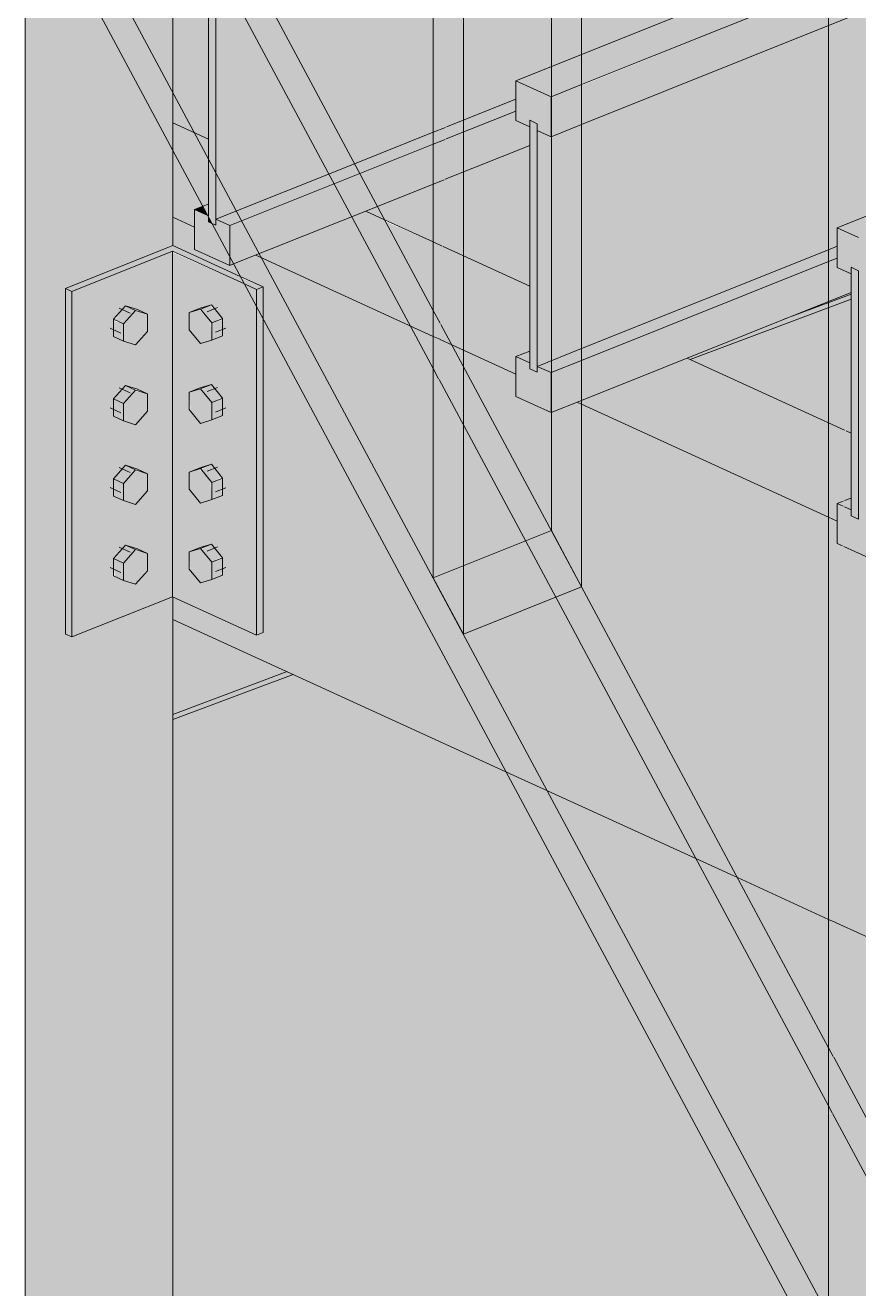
# Model space of a CAD drawing. Header units: inches. Extents: x -8719 to -3484, y -2874 to 4085.
# Drawn here: x -4198.71 to -4170.36, y 3424.03 to 3466.98 of the extents above; entities that cross this region are included whole.
import ezdxf

# ---------------------------------------------------------------- set-up
doc = ezdxf.new("R2010")
doc.units = ezdxf.units.IN
doc.header["$MEASUREMENT"] = 0
for name, color, linetype, lineweight in [('A-FLOR', 192, 'Continuous', 13), ('A-GLAZ-CWMG', 51, 'Continuous', 9), ('S-BEAM', 12, 'Continuous', 9), ('S-BEAM-1', 63, 'Continuous', 9), ('S-BEAM-2', 143, 'Continuous', 9), ('S-COLS', 52, 'Continuous', 9), ('S-COLS-1', 22, 'Continuous', 9), ('S-FSTN', 2, 'Continuous', 9)]:
    doc.layers.add(name, color=color, linetype=linetype, lineweight=lineweight)
doc.layers.add('A-GLAZ-CWMG-1', color=13, linetype='Continuous', lineweight=9, transparency=0.4)
doc.layers.add('A-WALL-PATT-1', color=235, linetype='Continuous', lineweight=13, transparency=0.4)

# ---------------------------------------------------------------- blocks, each defined once
blk = doc.blocks.new('Rectangular Mullion - Stud - Vertical-1967715-STRUCTURAL - 3D - SOUTHWEST')
at = {"layer": 'A-GLAZ-CWMG-1'}
for points in [[(4522.616, 3482.828), (4526.632, 3484.435), (4525.693, 3484.968), (4522.676, 3483.761), (4522.633, 3483.098)], [(4522.701, 3482.779), (4526.717, 3484.386), (4526.632, 3484.435), (4522.616, 3482.828)], [(4526.717, 3480.5), (4526.717, 3484.386), (4522.701, 3482.779), (4524.804, 3481.586)], [(4522.616, 3482.828), (4522.676, 3483.761), (4521.676, 3483.361), (4522.343, 3482.982)], [(4521.676, 3461.585), (4522.701, 3461.995), (4522.701, 3482.779), (4521.676, 3483.361), (4521.676, 3462.94)], [(4525.684, 3453.816), (4526.717, 3454.23), (4526.717, 3480.5), (4522.701, 3482.779), (4522.701, 3461.995), (4524.958, 3462.898), (4524.958, 3455.907), (4524.489, 3455.719), (4524.489, 3454.363), (4525.214, 3454.031)], [(4522.701, 3455.378), (4522.701, 3459.147), (4521.676, 3459.615), (4521.676, 3457.289), (4522.616, 3455.537)], [(4526.717, 3447.89), (4526.717, 3454.23), (4525.684, 3453.816), (4524.489, 3454.363), (4524.489, 3455.719), (4524.958, 3455.907), (4524.958, 3458.115), (4522.701, 3459.147), (4522.701, 3455.378), (4523.66, 3453.59)]]:
    blk.add_hatch(color=256, dxfattribs=at).paths.add_polyline_path(points, flags=0)
at = {"layer": 'A-GLAZ-CWMG'}
for p, q in [((4522.676, 3483.761), (4525.693, 3484.968)), ((4525.693, 3484.968), (4525.693, 3484.059)), ((4525.693, 3484.968), (4526.632, 3484.435)), ((4522.616, 3482.828), (4526.632, 3484.435)), ((4526.717, 3484.386), (4522.701, 3482.779)), ((4526.632, 3484.435), (4526.717, 3484.386)), ((4526.717, 3484.386), (4526.717, 3480.5)), ((4521.676, 3483.361), (4522.676, 3483.761)), ((4525.693, 3484.059), (4525.693, 3481.081)), ((4521.676, 3448.194), (4521.676, 3483.361)), ((4522.616, 3482.828), (4521.676, 3483.361)), ((4522.701, 3482.779), (4522.616, 3482.828)), ((4522.701, 3482.779), (4522.701, 3446.283)), ((4525.693, 3481.081), (4525.693, 3449.801)), ((4526.717, 3480.5), (4526.717, 3447.89)), ((4525.693, 3449.801), (4521.676, 3448.194)), ((4526.717, 3447.89), (4525.693, 3449.801)), ((4521.676, 3448.194), (4522.701, 3446.283)), ((4522.701, 3446.283), (4526.717, 3447.89))]:
    blk.add_line(p, q, dxfattribs=at)
blk = doc.blocks.new('Rectangular Mullion - Stud - Vertical-1967719-STRUCTURAL - 3D - SOUTHWEST')
at = {"layer": 'A-GLAZ-CWMG-1'}
for points in [[(4515.762, 3459.218), (4519.779, 3460.825), (4514.017, 3471.567), (4513.27, 3470.98), (4512.82, 3470.8), (4512.82, 3467.413), (4514.028, 3467.896), (4514.028, 3462.452), (4515.244, 3460.185)], [(4512.82, 3464.703), (4512.82, 3470.8), (4510.128, 3469.722), (4512.696, 3464.935)], [(4512.82, 3462.724), (4512.82, 3464.703), (4510.128, 3469.722), (4509.254, 3469.372), (4512.236, 3463.812)], [(4514.888, 3458.868), (4515.762, 3459.218), (4514.028, 3462.452), (4514.028, 3460.905), (4513.837, 3460.829), (4514.754, 3459.12)], [(4515.895, 3456.993), (4515.895, 3458.09), (4515.148, 3458.384), (4515.683, 3457.388)], [(4522.701, 3446.283), (4526.717, 3447.89), (4521.676, 3457.289), (4521.676, 3448.194), (4522.616, 3446.442)], [(4522.701, 3444.304), (4526.717, 3445.911), (4527.464, 3446.499), (4523.447, 3444.892)]]:
    blk.add_hatch(color=256, dxfattribs=at).paths.add_polyline_path(points, flags=0)
h = blk.add_hatch(color=256, dxfattribs=at)
h.paths.add_polyline_path([(4522.701, 3444.304), (4523.447, 3444.892), (4515.762, 3459.218), (4514.888, 3458.868), (4515.115, 3458.446), (4515.895, 3458.089), (4515.895, 3456.993), (4522.386, 3444.892)], flags=0)
h.paths.add_polyline_path([(4513.837, 3460.829), (4514.028, 3460.905), (4514.028, 3462.452), (4513.558, 3463.328), (4512.82, 3463.665), (4512.82, 3462.724), (4513.558, 3461.349)], flags=0)
h = blk.add_hatch(color=256, dxfattribs=at)
h.paths.add_polyline_path([(4523.447, 3444.892), (4527.464, 3446.499), (4526.717, 3447.89), (4522.701, 3446.283)], flags=0)
h.paths.add_polyline_path([(4521.676, 3448.194), (4521.676, 3457.289), (4520.022, 3460.372), (4519.38, 3460.666), (4515.762, 3459.218), (4518.782, 3453.59)], flags=0)
h.paths.add_polyline_path([(4514.028, 3462.452), (4514.028, 3463.113), (4513.558, 3463.327)], flags=0)
at = {"layer": 'A-GLAZ-CWMG'}
for p, q in [((4514.017, 3471.567), (4521.676, 3457.289)), ((4513.27, 3470.98), (4521.676, 3455.309)), ((4523.447, 3444.892), (4510, 3469.96)), ((4509.254, 3469.372), (4522.701, 3444.304)), ((4521.676, 3457.289), (4521.911, 3456.851)), ((4521.932, 3456.812), (4526.717, 3447.89)), ((4521.676, 3455.309), (4521.86, 3454.967)), ((4521.876, 3454.937), (4525.843, 3447.541)), ((4526.717, 3447.89), (4527.464, 3446.499)), ((4525.843, 3447.541), (4526.59, 3446.149)), ((4526.59, 3446.149), (4526.717, 3445.911))]:
    blk.add_line(p, q, dxfattribs=at)
blk = doc.blocks.new('Dimension Lumber - GLULAM - 5_125 in_ x 15 in_-2273012-STRUCTURAL - 3D - SOUTHWEST')
at = {"layer": 'S-BEAM-1'}
h = blk.add_hatch(color=256, dxfattribs=at)
h.paths.add_polyline_path([(4643.389, 3387.081), (4643.389, 3399.252), (4641.638, 3398.551), (4641.638, 3387.882)], flags=0)
h.paths.add_polyline_path([(4631.204, 3392.653), (4631.204, 3394.376), (4629.195, 3393.572)], flags=0)
h.paths.add_polyline_path([(4609.749, 3402.463), (4615.805, 3404.887), (4615.805, 3413.365), (4614.012, 3414.186), (4613.128, 3413.832), (4611.933, 3414.379), (4611.933, 3415.136), (4607.399, 3417.209), (4607.399, 3403.538)], flags=0)
h.paths.add_polyline_path([(4602.358, 3405.843), (4602.358, 3418.894), (4602.198, 3418.83), (4601.002, 3419.377), (4601.002, 3420.134), (4593.952, 3423.358), (4593.952, 3409.686), (4597.186, 3408.208)], flags=0)
h.paths.add_polyline_path([(4621.683, 3407.239), (4625.693, 3408.844), (4624.942, 3409.188), (4624.059, 3408.834), (4622.863, 3409.381), (4622.863, 3410.138), (4621.683, 3410.678), (4621.683, 3408.208)], flags=0)
h.paths.add_polyline_path([(4588.911, 3411.991), (4588.911, 3425.663), (4581.22, 3429.18), (4580.505, 3428.894), (4580.505, 3415.835), (4584.466, 3414.024)], flags=0)
h.paths.add_polyline_path([(4575.464, 3418.14), (4575.464, 3431.812), (4570.29, 3434.178), (4569.406, 3433.824), (4568.211, 3434.371), (4568.211, 3435.128), (4567.058, 3435.655), (4567.058, 3421.984)], flags=0)
h.paths.add_polyline_path([(4562.017, 3424.289), (4562.017, 3437.96), (4559.359, 3439.176), (4558.476, 3438.822), (4557.28, 3439.369), (4557.28, 3440.126), (4553.611, 3441.804), (4553.611, 3428.133)], flags=0)
h.paths.add_polyline_path([(4548.57, 3430.438), (4548.57, 3444.109), (4548.429, 3444.174), (4547.545, 3443.82), (4546.35, 3444.367), (4546.35, 3445.124), (4540.164, 3447.953), (4540.164, 3434.281), (4547.562, 3430.899)], flags=0)
h.paths.add_polyline_path([(4535.123, 3436.586), (4535.123, 3450.258), (4526.717, 3454.101), (4526.717, 3447.89), (4532.02, 3438.005)], flags=0)
h.paths.add_polyline_path([(4524.149, 3441.604), (4515.895, 3456.993), (4515.895, 3446.339), (4515.666, 3446.248), (4512.82, 3447.549), (4512.82, 3446.784), (4523.447, 3441.925)], flags=0)
h.paths.add_polyline_path([(4504.299, 3450.681), (4504.284, 3460.042), (4499.829, 3458.259), (4499.829, 3457.018), (4500.299, 3456.803), (4500.299, 3455.448), (4496.873, 3454.077), (4497.938, 3453.59)], flags=0)
h.paths.add_polyline_path([(4515.115, 3458.446), (4514.888, 3458.868), (4514.754, 3458.814), (4513.558, 3459.404), (4513.558, 3460.119), (4512.82, 3460.456), (4512.82, 3459.495), (4514.836, 3458.574)], flags=0)
h.paths.add_polyline_path([(4477.968, 3467.643), (4487.49, 3471.453), (4482.162, 3473.889), (4481.962, 3473.809), (4480.766, 3474.355), (4480.766, 3474.527), (4478.438, 3475.592), (4478.438, 3474.822), (4477.968, 3474.634), (4477.968, 3470.264)], flags=0)
h.paths.add_polyline_path([(4467.038, 3472.641), (4476.559, 3476.451), (4471.232, 3478.887), (4471.031, 3478.807), (4469.836, 3479.353), (4469.836, 3479.525), (4468.885, 3479.96), (4467.038, 3479.22), (4467.038, 3475.262)], flags=0)
h.paths.add_polyline_path([(4449.513, 3487.412), (4451.152, 3488.068), (4450.557, 3488.34), (4449.513, 3487.923), (4449.513, 3487.626)], flags=0)
h = blk.add_hatch(color=256, dxfattribs=at)
h.paths.add_polyline_path([(4625.693, 3408.844), (4629.436, 3410.342), (4628.685, 3410.685), (4624.942, 3409.188)], flags=0)
h.paths.add_polyline_path([(4622.863, 3410.138), (4622.863, 3410.737), (4623.333, 3410.924), (4623.333, 3413.132), (4621.683, 3413.832), (4621.683, 3410.678), (4622.75, 3410.19)], flags=0)
h.paths.add_polyline_path([(4615.805, 3413.365), (4615.805, 3414.903), (4614.012, 3414.186), (4614.785, 3413.832)], flags=0)
h.paths.add_polyline_path([(4611.933, 3415.136), (4611.933, 3415.735), (4612.402, 3415.923), (4612.402, 3418.13), (4607.399, 3420.418), (4607.399, 3417.209), (4611.82, 3415.188)], flags=0)
h.paths.add_polyline_path([(4601.002, 3420.134), (4601.002, 3420.733), (4601.472, 3420.921), (4601.472, 3423.128), (4595.893, 3425.679), (4593.952, 3424.903), (4593.952, 3423.358), (4600.889, 3420.186)], flags=0)
h.paths.add_polyline_path([(4588.911, 3425.663), (4588.911, 3428.872), (4584.963, 3430.677), (4581.22, 3429.18), (4584.466, 3427.695)], flags=0)
h.paths.add_polyline_path([(4575.464, 3431.812), (4575.464, 3435.021), (4574.032, 3435.675), (4570.29, 3434.178), (4571.063, 3433.824)], flags=0)
h.paths.add_polyline_path([(4568.211, 3435.128), (4568.211, 3435.727), (4568.68, 3435.915), (4568.68, 3438.123), (4567.058, 3438.822), (4567.058, 3435.655), (4568.097, 3435.18)], flags=0)
h.paths.add_polyline_path([(4562.017, 3437.96), (4562.017, 3440.239), (4559.359, 3439.176), (4560.132, 3438.822)], flags=0)
h.paths.add_polyline_path([(4557.28, 3440.126), (4557.28, 3440.725), (4557.75, 3440.913), (4557.75, 3443.121), (4553.611, 3445.013), (4553.611, 3441.804), (4557.167, 3440.178)], flags=0)
h.paths.add_polyline_path([(4548.57, 3444.109), (4548.57, 3444.231), (4548.429, 3444.174)], flags=0)
h.paths.add_polyline_path([(4546.35, 3445.124), (4546.35, 3445.723), (4546.819, 3445.911), (4546.819, 3448.119), (4541.241, 3450.67), (4540.164, 3450.189), (4540.164, 3447.953), (4546.236, 3445.176)], flags=0)
h.paths.add_polyline_path([(4535.123, 3450.258), (4535.123, 3453.467), (4530.31, 3455.668), (4526.717, 3454.23), (4526.717, 3454.101), (4531.872, 3451.744)], flags=0)
h.paths.add_polyline_path([(4521.676, 3457.289), (4521.676, 3459.615), (4520.06, 3460.302), (4520.858, 3458.814)], flags=0)
h.paths.add_polyline_path([(4513.558, 3460.119), (4513.558, 3460.717), (4513.837, 3460.829), (4512.82, 3462.724), (4512.82, 3460.456), (4513.445, 3460.17)], flags=0)
at = {"layer": 'S-BEAM'}
for p, q in [((4514.028, 3463.113), (4512.82, 3463.665)), ((4512.82, 3460.456), (4513.558, 3460.119)), ((4520.022, 3460.372), (4519.38, 3460.666)), ((4521.676, 3459.615), (4520.022, 3460.372)), ((4521.982, 3459.475), (4521.676, 3459.615)), ((4515.637, 3459.168), (4521.676, 3456.406)), ((4524.958, 3458.115), (4522.01, 3459.463)), ((4521.676, 3456.406), (4521.896, 3456.306)), ((4521.916, 3456.297), (4522.303, 3456.12)), ((4522.303, 3456.12), (4524.489, 3455.12)), ((4535.123, 3453.467), (4530.31, 3455.668)), ((4526.567, 3454.17), (4526.717, 3454.101)), ((4526.717, 3454.101), (4535.123, 3450.258)), ((4535.666, 3453.218), (4535.123, 3453.467)), ((4535.889, 3453.117), (4535.716, 3453.196)), ((4535.123, 3450.258), (4535.419, 3450.122)), ((4524.149, 3441.604), (4512.82, 3446.784)), ((4532.02, 3438.005), (4524.149, 3441.604)), ((4535.123, 3436.586), (4532.02, 3438.005)), ((4535.364, 3436.476), (4535.123, 3436.586)), ((4540.164, 3434.281), (4535.386, 3436.466))]:
    blk.add_line(p, q, dxfattribs=at)
blk = doc.blocks.new('Rectangular Mullion - Stud - Vertical-V558-STRUCTURAL - 3D - SOUTHWEST')
at = {"layer": 'A-GLAZ-CWMG-1'}
for points in [[(4532.02, 3438.005), (4527.464, 3446.499), (4526.717, 3445.911), (4523.575, 3444.654), (4525.556, 3440.961), (4531.872, 3438.073)], [(4525.556, 3440.961), (4523.575, 3444.654), (4522.701, 3444.304), (4524.149, 3441.604)]]:
    blk.add_hatch(color=256, dxfattribs=at).paths.add_polyline_path(points, flags=0)
at = {"layer": 'A-GLAZ-CWMG'}
for p, q in [((4527.464, 3446.499), (4535.123, 3432.22)), ((4526.717, 3445.911), (4535.123, 3430.241)), ((4536.894, 3419.823), (4523.447, 3444.892)), ((4522.701, 3444.304), (4536.148, 3419.236)), ((4535.123, 3432.22), (4535.282, 3431.924)), ((4535.296, 3431.898), (4540.164, 3422.822)), ((4535.123, 3430.241), (4535.247, 3430.009)), ((4535.258, 3429.989), (4539.29, 3422.472)), ((4540.164, 3422.822), (4540.911, 3421.43)), ((4539.29, 3422.472), (4540.037, 3421.081)), ((4540.037, 3421.081), (4540.164, 3420.843))]:
    blk.add_line(p, q, dxfattribs=at)
blk = doc.blocks.new('Rectangular Mullion - Stud - Vertical-1967722-STRUCTURAL - 3D - SOUTHWEST')
at = {"layer": 'A-GLAZ-CWMG-1'}
for points in [[(4536.148, 3449.032), (4536.148, 3475.148), (4535.123, 3475.729), (4535.123, 3457.594), (4535.889, 3457.9), (4535.889, 3450.909), (4535.419, 3450.721), (4535.419, 3449.365), (4536.145, 3449.033)], [(4536.615, 3448.818), (4540.164, 3450.239), (4540.164, 3472.868), (4536.148, 3475.148), (4536.148, 3449.032)], [(4536.148, 3436.118), (4536.145, 3449.033), (4535.419, 3449.365), (4535.419, 3450.721), (4535.889, 3450.909), (4535.889, 3453.117), (4535.123, 3453.467), (4535.123, 3436.586), (4536.145, 3436.119)], [(4540.164, 3434.281), (4540.164, 3450.239), (4536.615, 3448.818), (4536.148, 3449.032), (4536.148, 3436.118), (4538.61, 3434.992)]]:
    blk.add_hatch(color=256, dxfattribs=at).paths.add_polyline_path(points, flags=0)
at = {"layer": 'A-GLAZ-CWMG'}
blk.add_line((4535.123, 3423.125), (4535.123, 3475.729), dxfattribs=at)
blk = doc.blocks.new('060523 - W_P_C - Fastenings - Column Base _ Top with X Bracing - Custom - CUSTOM - L5_x5_x5_16_x13_ - RAW STEEL-V615-STRUCTURAL - 3D - SOUTHWEST')
at = {"layer": 'S-FSTN'}
for points in [[(4509.383, 3457.937), (4512.806, 3459.306), (4512.592, 3459.404), (4509.169, 3458.034)], [(4515.254, 3458.187), (4515.115, 3458.446), (4512.806, 3459.49), (4512.592, 3459.404), (4514.754, 3458.416)], [(4509.383, 3446.186), (4509.383, 3457.937), (4509.169, 3458.034), (4509.169, 3446.284)], [(4511.139, 3456.832), (4511.55, 3457.29), (4511.208, 3457.447), (4510.837, 3456.971), (4511.137, 3456.833)], [(4514.148, 3456.865), (4514.482, 3457.05), (4514.079, 3457.46), (4513.768, 3457.329), (4514.095, 3456.931)], [(4511.55, 3456.116), (4511.961, 3456.574), (4511.961, 3457.161), (4511.533, 3457.271), (4511.139, 3456.832), (4511.139, 3456.245), (4511.31, 3456.192)], [(4513.764, 3456.16), (4514.148, 3456.278), (4514.095, 3456.931), (4513.709, 3457.317), (4513.38, 3457.217), (4513.38, 3456.63), (4513.756, 3456.171)], [(4515.666, 3446.248), (4515.895, 3446.339), (4515.895, 3456.993), (4515.666, 3457.388), (4515.666, 3448.194)], [(4511.139, 3456.245), (4511.137, 3456.833), (4510.797, 3456.934), (4510.822, 3456.39)], [(4514.148, 3456.278), (4514.514, 3456.424), (4514.49, 3457.002), (4514.148, 3456.865), (4514.148, 3456.426)], [(4511.139, 3454.121), (4511.55, 3454.579), (4511.208, 3454.735), (4510.822, 3454.265), (4511.138, 3454.121)], [(4511.55, 3453.404), (4511.961, 3453.868), (4511.961, 3454.45), (4511.524, 3454.55), (4511.139, 3454.121), (4511.159, 3453.527), (4511.402, 3453.451)], [(4513.764, 3453.449), (4514.148, 3453.59), (4514.148, 3454.154), (4513.735, 3454.614), (4513.38, 3454.505), (4513.422, 3453.866), (4513.756, 3453.459)], [(4514.148, 3454.154), (4514.482, 3454.339), (4514.117, 3454.764), (4513.794, 3454.586), (4513.885, 3454.475)], [(4511.139, 3453.534), (4511.137, 3454.122), (4510.797, 3454.277), (4510.822, 3453.678), (4511.017, 3453.59)], [(4514.148, 3453.566), (4514.514, 3453.713), (4514.49, 3454.29), (4514.148, 3454.154), (4514.148, 3453.59)], [(4511.139, 3451.409), (4511.55, 3451.867), (4511.208, 3452.023), (4510.822, 3451.554), (4511.12, 3451.418)], [(4513.764, 3450.737), (4514.148, 3450.855), (4514.095, 3451.507), (4513.717, 3451.897), (4513.38, 3451.793), (4513.38, 3451.206), (4513.756, 3450.747)], [(4514.148, 3451.442), (4514.482, 3451.627), (4514.117, 3452.052), (4513.794, 3451.874), (4514.095, 3451.507)], [(4511.139, 3450.822), (4511.12, 3451.418), (4510.797, 3451.565), (4510.822, 3450.967), (4511.119, 3450.831)], [(4511.55, 3450.693), (4511.961, 3451.151), (4511.961, 3451.738), (4511.524, 3451.838), (4511.139, 3451.409), (4511.139, 3450.822), (4511.358, 3450.753)], [(4514.148, 3450.855), (4514.514, 3451.001), (4514.49, 3451.579), (4514.148, 3451.442), (4514.148, 3451.021)], [(4511.139, 3448.697), (4511.55, 3449.155), (4511.208, 3449.311), (4510.822, 3448.842), (4511.138, 3448.698)], [(4514.148, 3448.73), (4514.482, 3448.915), (4514.117, 3449.341), (4513.794, 3449.162), (4514.129, 3448.754)], [(4511.139, 3448.11), (4511.137, 3448.698), (4510.797, 3448.854), (4510.844, 3448.245), (4511.112, 3448.123)], [(4511.55, 3447.981), (4511.961, 3448.493), (4511.961, 3449.026), (4511.524, 3449.126), (4511.139, 3448.697), (4511.139, 3448.11)], [(4513.764, 3448.025), (4514.148, 3448.143), (4514.129, 3448.754), (4513.756, 3449.197), (4513.38, 3449.082), (4513.415, 3448.452), (4513.756, 3448.036)], [(4514.148, 3448.143), (4514.514, 3448.289), (4514.49, 3448.867), (4514.148, 3448.73), (4514.148, 3448.239)]]:
    blk.add_hatch(color=256, dxfattribs=at).paths.add_polyline_path(points, flags=0)
h = blk.add_hatch(color=256, dxfattribs=at)
h.paths.add_polyline_path([(4509.383, 3446.186), (4512.806, 3447.556), (4512.806, 3459.306), (4509.383, 3457.937), (4509.383, 3447.745)], flags=0)
h.paths.add_polyline_path([(4511.55, 3447.981), (4510.797, 3448.266), (4510.827, 3448.887), (4511.243, 3449.301), (4511.961, 3449.026), (4511.937, 3448.413), (4511.608, 3448.046)], flags=0)
h.paths.add_polyline_path([(4511.55, 3450.693), (4510.797, 3450.978), (4510.827, 3451.598), (4511.243, 3452.012), (4511.961, 3451.738), (4511.961, 3451.151), (4511.554, 3450.698)], flags=0)
h.paths.add_polyline_path([(4511.55, 3453.404), (4510.797, 3453.69), (4510.827, 3454.31), (4511.243, 3454.724), (4511.961, 3454.45), (4511.96, 3453.861), (4511.554, 3453.409)], flags=0)
h.paths.add_polyline_path([(4511.55, 3456.116), (4510.797, 3456.402), (4510.844, 3457.04), (4511.208, 3457.447), (4511.961, 3457.161), (4511.961, 3456.574), (4511.554, 3456.121)], flags=0)
h = blk.add_hatch(color=256, dxfattribs=at)
h.paths.add_polyline_path([(4515.666, 3446.248), (4515.666, 3457.418), (4515.254, 3458.187), (4512.806, 3459.262), (4512.82, 3447.549), (4514.503, 3446.78)], flags=0)
h.paths.add_polyline_path([(4513.764, 3448.025), (4513.38, 3448.517), (4513.38, 3449.082), (4514.134, 3449.339), (4514.514, 3448.876), (4514.47, 3448.272), (4514.148, 3448.143)], flags=0)
h.paths.add_polyline_path([(4513.764, 3450.737), (4513.38, 3451.206), (4513.38, 3451.793), (4514.129, 3452.057), (4514.514, 3451.588), (4514.49, 3450.991), (4513.768, 3450.738)], flags=0)
h.paths.add_polyline_path([(4513.764, 3453.449), (4513.38, 3453.918), (4513.38, 3454.505), (4514.129, 3454.769), (4514.514, 3454.221), (4514.467, 3453.694), (4513.768, 3453.45)], flags=0)
h.paths.add_polyline_path([(4513.764, 3456.16), (4513.38, 3456.63), (4513.38, 3457.217), (4514.129, 3457.481), (4514.514, 3456.961), (4514.47, 3456.407), (4513.768, 3456.162)], flags=0)
for p, q in [((4509.169, 3458.034), (4512.592, 3459.404)), ((4512.806, 3459.306), (4509.383, 3457.937)), ((4512.82, 3459.495), (4512.592, 3459.404)), ((4512.806, 3447.556), (4512.806, 3459.306)), ((4512.806, 3459.306), (4515.254, 3458.187)), ((4515.115, 3458.446), (4512.82, 3459.495)), ((4515.895, 3458.09), (4515.115, 3458.446)), ((4509.169, 3446.284), (4509.169, 3458.034)), ((4509.169, 3458.034), (4509.383, 3457.937)), ((4509.383, 3457.937), (4509.383, 3446.186)), ((4515.254, 3458.187), (4515.666, 3457.998)), ((4515.666, 3457.998), (4515.895, 3458.09)), ((4515.666, 3457.418), (4515.666, 3457.998)), ((4515.895, 3456.993), (4515.895, 3458.09)), ((4510.797, 3456.989), (4511.208, 3457.447)), ((4510.797, 3456.989), (4511.208, 3457.447)), ((4511.208, 3457.447), (4511.619, 3457.317)), ((4511.55, 3457.29), (4511.208, 3457.447)), ((4511.208, 3457.447), (4511.619, 3457.317)), ((4511.55, 3457.29), (4511.208, 3457.447)), ((4514.129, 3457.481), (4513.745, 3457.363)), ((4514.129, 3457.481), (4513.745, 3457.363)), ((4513.764, 3457.334), (4514.129, 3457.481)), ((4514.129, 3457.481), (4513.764, 3457.334)), ((4514.514, 3457.011), (4514.129, 3457.481)), ((4514.514, 3457.011), (4514.129, 3457.481)), ((4511.364, 3457.2), (4510.997, 3457.369)), ((4511.364, 3457.2), (4510.997, 3457.369)), ((4511.55, 3457.29), (4511.139, 3456.832)), ((4511.55, 3457.29), (4511.139, 3456.832)), ((4511.961, 3457.161), (4511.55, 3457.29)), ((4511.961, 3457.161), (4511.55, 3457.29)), ((4511.619, 3457.317), (4511.961, 3457.161)), ((4511.619, 3457.317), (4511.961, 3457.161)), ((4511.961, 3456.574), (4511.961, 3457.161)), ((4511.961, 3456.574), (4511.961, 3457.161)), ((4513.745, 3457.363), (4513.38, 3457.217)), ((4513.745, 3457.363), (4513.38, 3457.217)), ((4513.38, 3457.217), (4513.764, 3457.334)), ((4513.38, 3457.217), (4513.764, 3457.334)), ((4513.38, 3457.217), (4513.38, 3456.63)), ((4513.38, 3456.63), (4513.38, 3457.217)), ((4513.764, 3457.334), (4514.148, 3456.865)), ((4513.764, 3457.334), (4514.148, 3456.865)), ((4514.341, 3457.382), (4513.99, 3457.242)), ((4514.341, 3457.382), (4513.99, 3457.242)), ((4514.514, 3457.011), (4514.148, 3456.865)), ((4514.514, 3457.011), (4514.148, 3456.865)), ((4514.514, 3456.424), (4514.514, 3457.011)), ((4514.514, 3456.424), (4514.514, 3457.011)), ((4515.666, 3446.248), (4515.666, 3457.418)), ((4510.685, 3456.687), (4511.052, 3456.518)), ((4510.685, 3456.687), (4511.052, 3456.518)), ((4510.797, 3456.402), (4510.797, 3456.989)), ((4511.139, 3456.832), (4510.797, 3456.989)), ((4510.797, 3456.402), (4510.797, 3456.989)), ((4511.139, 3456.832), (4510.797, 3456.989)), ((4511.139, 3456.832), (4511.139, 3456.245)), ((4511.139, 3456.832), (4511.139, 3456.245)), ((4513.38, 3456.63), (4513.764, 3456.16)), ((4513.38, 3456.63), (4513.764, 3456.16)), ((4514.148, 3456.865), (4514.148, 3456.278)), ((4514.148, 3456.865), (4514.148, 3456.278)), ((4514.269, 3456.545), (4514.62, 3456.686)), ((4514.269, 3456.545), (4514.62, 3456.686)), ((4515.895, 3446.339), (4515.895, 3456.993)), ((4511.139, 3456.245), (4510.797, 3456.402)), ((4511.139, 3456.245), (4510.797, 3456.402)), ((4511.139, 3456.245), (4511.55, 3456.116)), ((4511.139, 3456.245), (4511.55, 3456.116)), ((4511.55, 3456.116), (4511.961, 3456.574)), ((4511.55, 3456.116), (4511.961, 3456.574)), ((4513.764, 3456.16), (4514.148, 3456.278)), ((4514.148, 3456.278), (4513.764, 3456.16)), ((4514.148, 3456.278), (4514.514, 3456.424)), ((4514.148, 3456.278), (4514.514, 3456.424)), ((4510.797, 3454.277), (4511.208, 3454.735)), ((4511.364, 3454.489), (4510.997, 3454.657)), ((4511.55, 3454.579), (4511.139, 3454.121)), ((4511.208, 3454.735), (4511.619, 3454.606)), ((4511.55, 3454.579), (4511.208, 3454.735)), ((4511.961, 3454.45), (4511.55, 3454.579)), ((4511.619, 3454.606), (4511.961, 3454.45)), ((4511.961, 3453.862), (4511.961, 3454.45)), ((4513.38, 3454.505), (4513.745, 3454.651)), ((4513.764, 3454.623), (4513.38, 3454.505)), ((4513.38, 3453.918), (4513.38, 3454.505)), ((4513.745, 3454.651), (4514.129, 3454.769)), ((4514.129, 3454.769), (4513.764, 3454.623)), ((4514.148, 3454.154), (4513.764, 3454.623)), ((4514.341, 3454.67), (4513.99, 3454.53)), ((4514.129, 3454.769), (4514.514, 3454.3)), ((4510.797, 3453.69), (4510.797, 3454.277)), ((4511.139, 3454.121), (4510.797, 3454.277)), ((4511.139, 3454.121), (4511.139, 3453.534)), ((4514.514, 3454.3), (4514.148, 3454.154)), ((4514.148, 3454.154), (4514.148, 3453.566)), ((4514.514, 3454.3), (4514.514, 3453.713)), ((4510.685, 3453.975), (4511.052, 3453.807)), ((4511.139, 3453.534), (4510.797, 3453.69)), ((4511.55, 3453.404), (4511.961, 3453.862)), ((4513.764, 3453.449), (4513.38, 3453.918)), ((4514.514, 3453.713), (4514.148, 3453.566)), ((4514.269, 3453.834), (4514.62, 3453.974)), ((4511.139, 3453.534), (4511.55, 3453.404)), ((4514.148, 3453.566), (4513.764, 3453.449)), ((4510.797, 3451.565), (4511.208, 3452.023)), ((4511.364, 3451.777), (4510.997, 3451.945)), ((4511.55, 3451.867), (4511.139, 3451.409)), ((4511.208, 3452.023), (4511.55, 3451.867)), ((4511.619, 3451.894), (4511.208, 3452.023)), ((4511.55, 3451.867), (4511.961, 3451.738)), ((4511.961, 3451.738), (4511.619, 3451.894)), ((4513.745, 3451.939), (4513.38, 3451.793)), ((4513.38, 3451.793), (4513.764, 3451.911)), ((4514.129, 3452.057), (4513.745, 3451.939)), ((4514.129, 3452.057), (4513.764, 3451.911)), ((4513.764, 3451.911), (4514.148, 3451.442)), ((4514.341, 3451.959), (4513.99, 3451.818)), ((4514.514, 3451.588), (4514.129, 3452.057)), ((4510.797, 3450.978), (4510.797, 3451.565)), ((4511.139, 3451.409), (4510.797, 3451.565)), ((4511.961, 3451.151), (4511.961, 3451.738)), ((4513.38, 3451.793), (4513.38, 3451.206)), ((4514.514, 3451.588), (4514.148, 3451.442)), ((4514.148, 3451.442), (4514.148, 3450.855)), ((4514.514, 3451.001), (4514.514, 3451.588)), ((4510.685, 3451.263), (4511.052, 3451.095)), ((4511.139, 3451.409), (4511.139, 3450.822)), ((4511.55, 3450.693), (4511.961, 3451.151)), ((4513.38, 3451.206), (4513.764, 3450.737)), ((4514.148, 3450.855), (4514.514, 3451.001)), ((4514.269, 3451.122), (4514.62, 3451.262)), ((4511.139, 3450.822), (4510.797, 3450.978)), ((4511.139, 3450.822), (4511.55, 3450.693)), ((4513.764, 3450.737), (4514.148, 3450.855)), ((4510.797, 3448.854), (4511.208, 3449.311)), ((4511.208, 3449.311), (4511.619, 3449.182)), ((4511.55, 3449.155), (4511.208, 3449.311)), ((4514.129, 3449.346), (4513.745, 3449.228)), ((4513.764, 3449.199), (4514.129, 3449.346)), ((4514.129, 3449.346), (4514.514, 3448.876)), ((4510.797, 3448.854), (4510.797, 3448.266)), ((4511.139, 3448.697), (4510.797, 3448.854)), ((4511.364, 3449.065), (4510.997, 3449.234)), ((4511.55, 3449.155), (4511.139, 3448.697)), ((4511.961, 3449.026), (4511.55, 3449.155)), ((4511.619, 3449.182), (4511.961, 3449.026)), ((4511.961, 3448.439), (4511.961, 3449.026)), ((4513.745, 3449.228), (4513.38, 3449.082)), ((4513.38, 3449.082), (4513.764, 3449.199)), ((4513.38, 3448.494), (4513.38, 3449.082)), ((4514.148, 3448.73), (4513.764, 3449.199)), ((4514.341, 3449.247), (4513.99, 3449.107)), ((4514.514, 3448.876), (4514.148, 3448.73)), ((4514.514, 3448.876), (4514.514, 3448.289)), ((4510.685, 3448.551), (4511.052, 3448.383)), ((4511.139, 3448.11), (4511.139, 3448.697)), ((4511.55, 3447.981), (4511.961, 3448.439)), ((4513.38, 3448.494), (4513.764, 3448.025)), ((4514.148, 3448.143), (4514.148, 3448.73)), ((4514.269, 3448.41), (4514.62, 3448.551)), ((4510.797, 3448.266), (4511.139, 3448.11)), ((4511.55, 3447.981), (4511.139, 3448.11)), ((4514.148, 3448.143), (4513.764, 3448.025)), ((4514.514, 3448.289), (4514.148, 3448.143)), ((4512.806, 3447.556), (4509.383, 3446.186)), ((4512.806, 3447.556), (4515.666, 3446.248)), ((4509.383, 3446.186), (4509.169, 3446.284)), ((4515.666, 3446.248), (4515.895, 3446.339))]:
    blk.add_line(p, q, dxfattribs=at)
blk = doc.blocks.new('Plywood Web Joist - 11 7_8_ TJI360 _ 16_ O_C_-V651-STRUCTURAL - 3D - SOUTHWEST')
at = {"layer": 'S-BEAM'}
for p, q in [((4535.419, 3460.099), (4540.164, 3461.998)), ((4535.419, 3460.099), (4535.419, 3458.743)), ((4536.145, 3459.767), (4535.419, 3460.099)), ((4535.419, 3458.743), (4535.889, 3458.528)), ((4535.889, 3458.528), (4535.889, 3458.754)), ((4535.889, 3458.754), (4536.145, 3458.637)), ((4535.889, 3458.754), (4535.889, 3450.306)), ((4536.145, 3458.637), (4535.889, 3458.754)), ((4536.145, 3458.637), (4536.145, 3458.411)), ((4536.145, 3450.189), (4536.145, 3458.637)), ((4535.623, 3450.802), (4535.419, 3450.721)), ((4535.619, 3450.629), (4535.419, 3450.721)), ((4535.419, 3450.721), (4535.419, 3449.365)), ((4535.889, 3450.506), (4535.665, 3450.609)), ((4535.889, 3450.909), (4535.669, 3450.821)), ((4535.889, 3450.306), (4535.889, 3450.506)), ((4536.145, 3450.189), (4535.889, 3450.306)), ((4535.889, 3450.306), (4536.145, 3450.189)), ((4536.145, 3450.389), (4536.145, 3450.189)), ((4535.419, 3449.365), (4535.595, 3449.285)), ((4535.638, 3449.265), (4536.615, 3448.818))]:
    blk.add_line(p, q, dxfattribs=at)
blk = doc.blocks.new('Plywood Web Joist - 11 7_8_ TJI360 _ 16_ O_C_-V652-STRUCTURAL - 3D - SOUTHWEST')
at = {"layer": 'S-BEAM-2'}
h = blk.add_hatch(color=256, dxfattribs=at)
h.paths.add_polyline_path([(4526.717, 3464.964), (4535.123, 3468.327), (4535.123, 3469.352), (4526.717, 3465.989), (4526.717, 3465.161)], flags=0)
h.paths.add_polyline_path([(4540.164, 3470.345), (4542.773, 3471.388), (4541.713, 3471.989), (4540.164, 3471.37), (4540.164, 3470.542)], flags=0)
h.paths.add_polyline_path([(4548.195, 3473.558), (4616.689, 3500.967), (4615.494, 3501.513), (4547.136, 3474.159), (4547.992, 3473.674)], flags=0)
h.paths.add_polyline_path([(4648.872, 3513.845), (4681.102, 3526.742), (4681.93, 3528.099), (4647.677, 3514.392), (4648.643, 3513.95)], flags=0)
h.paths.add_polyline_path([(4692.058, 3531.126), (4699.327, 3534.035), (4700.983, 3535.723), (4692.863, 3532.444), (4692.218, 3531.387)], flags=0)
h = blk.add_hatch(color=256, dxfattribs=at)
h.paths.add_polyline_path([(4526.717, 3463.608), (4535.123, 3466.971), (4535.123, 3468.327), (4526.717, 3464.935), (4526.717, 3464.236)], flags=0)
h.paths.add_polyline_path([(4540.164, 3468.989), (4544.174, 3470.593), (4542.773, 3471.388), (4540.164, 3470.345), (4540.164, 3469.617)], flags=0)
h.paths.add_polyline_path([(4549.596, 3472.763), (4618.27, 3500.244), (4616.689, 3500.967), (4548.195, 3473.558), (4549.595, 3472.764)], flags=0)
h.paths.add_polyline_path([(4650.454, 3513.122), (4680.006, 3524.948), (4681.102, 3526.742), (4648.872, 3513.845), (4649.721, 3513.457)], flags=0)
h.paths.add_polyline_path([(4690.963, 3529.332), (4697.136, 3531.803), (4699.327, 3534.035), (4692.058, 3531.126), (4691.471, 3530.164)], flags=0)
h = blk.add_hatch(color=256, dxfattribs=at)
h.paths.add_polyline_path([(4526.717, 3455.988), (4535.123, 3459.352), (4535.123, 3466.971), (4526.717, 3463.608), (4526.717, 3457.31)], flags=0)
h.paths.add_polyline_path([(4540.164, 3461.998), (4548.57, 3465.361), (4548.57, 3468.098), (4544.174, 3470.593), (4540.164, 3468.989), (4540.164, 3464.469)], flags=0)
h.paths.add_polyline_path([(4556.821, 3468.663), (4626.424, 3496.515), (4618.27, 3500.244), (4549.596, 3472.763), (4556.443, 3468.877)], flags=0)
h.paths.add_polyline_path([(4658.607, 3509.394), (4674.358, 3515.697), (4680.006, 3524.948), (4650.454, 3513.122), (4656.589, 3510.317)], flags=0)
h.paths.add_polyline_path([(4685.315, 3520.081), (4685.84, 3520.291), (4697.136, 3531.803), (4690.963, 3529.332), (4686.28, 3521.662)], flags=0)
h.paths.add_polyline_path([(4702.567, 3526.985), (4707.371, 3528.907), (4707.371, 3531.88), (4702.807, 3527.229)], flags=0)
for points in [[(4526.717, 3455.586), (4535.123, 3458.949), (4535.123, 3459.352), (4526.717, 3455.988), (4526.717, 3455.789)], [(4526.717, 3454.23), (4535.123, 3457.594), (4535.123, 3458.949), (4526.717, 3455.586), (4526.717, 3455.187)]]:
    blk.add_hatch(color=256, dxfattribs=at).paths.add_polyline_path(points, flags=0)
at = {"layer": 'S-BEAM'}
for p, q in [((4526.717, 3465.989), (4535.123, 3469.352)), ((4540.164, 3468.989), (4535.123, 3466.971)), ((4535.123, 3468.327), (4526.717, 3464.964)), ((4535.123, 3466.971), (4526.717, 3463.608)), ((4524.489, 3465.097), (4526.717, 3465.989)), ((4524.489, 3465.097), (4524.489, 3463.741)), ((4525.684, 3464.55), (4524.489, 3465.097)), ((4526.717, 3464.964), (4525.684, 3464.55)), ((4525.684, 3463.194), (4525.684, 3464.55)), ((4524.489, 3463.741), (4524.958, 3463.526)), ((4524.958, 3463.526), (4524.958, 3463.752)), ((4524.958, 3463.752), (4525.214, 3463.635)), ((4524.958, 3463.752), (4524.958, 3455.304)), ((4525.214, 3463.635), (4524.958, 3463.752)), ((4525.214, 3463.635), (4525.214, 3463.409)), ((4525.214, 3455.187), (4525.214, 3463.635)), ((4526.717, 3463.608), (4525.684, 3463.194)), ((4525.214, 3463.409), (4525.684, 3463.194)), ((4535.123, 3459.352), (4526.717, 3455.988)), ((4535.419, 3459.471), (4535.123, 3459.352)), ((4526.717, 3455.586), (4535.123, 3458.949)), ((4535.123, 3458.949), (4535.419, 3459.068)), ((4535.889, 3457.9), (4535.123, 3457.594)), ((4535.123, 3457.594), (4526.717, 3454.23)), ((4524.958, 3455.907), (4524.489, 3455.719)), ((4526.717, 3455.988), (4525.214, 3455.387)), ((4524.958, 3455.504), (4524.489, 3455.719)), ((4524.489, 3455.719), (4524.489, 3454.363)), ((4524.958, 3455.304), (4524.958, 3455.504)), ((4525.214, 3455.187), (4524.958, 3455.304)), ((4524.958, 3455.304), (4525.214, 3455.187)), ((4525.684, 3455.172), (4525.214, 3455.387)), ((4525.214, 3455.387), (4525.214, 3455.187)), ((4525.684, 3455.172), (4526.717, 3455.586)), ((4525.684, 3453.816), (4525.684, 3455.172)), ((4524.489, 3454.363), (4525.684, 3453.816)), ((4526.717, 3454.23), (4525.684, 3453.816))]:
    blk.add_line(p, q, dxfattribs=at)
blk = doc.blocks.new('Plywood Web Joist - 11 7_8_ TJI360 _ 16_ O_C_-V653-STRUCTURAL - 3D - SOUTHWEST')
at = {"layer": 'S-BEAM-2'}
h = blk.add_hatch(color=256, dxfattribs=at)
h.paths.add_polyline_path([(4519.002, 3462.273), (4521.676, 3463.343), (4521.676, 3470.963), (4515.637, 3468.546), (4518.33, 3463.526)], flags=0)
h.paths.add_polyline_path([(4526.717, 3465.989), (4535.123, 3469.352), (4535.123, 3475.729), (4534.489, 3476.09), (4526.717, 3472.98), (4526.717, 3468.192)], flags=0)
h.paths.add_polyline_path([(4540.164, 3471.37), (4541.713, 3471.989), (4540.164, 3472.868)], flags=0)
h.paths.add_polyline_path([(4547.136, 3474.159), (4615.494, 3501.513), (4607.34, 3505.242), (4539.911, 3478.259), (4543.398, 3476.281)], flags=0)
h.paths.add_polyline_path([(4647.677, 3514.392), (4681.93, 3528.099), (4687.578, 3537.35), (4650.785, 3522.627), (4644.244, 3515.961), (4647.11, 3514.651)], flags=0)
h.paths.add_polyline_path([(4692.887, 3532.483), (4696.441, 3533.905), (4696.441, 3538.304), (4693.197, 3532.991)], flags=0)
for points in [[(4519.18, 3461.942), (4521.676, 3462.94), (4521.676, 3463.343), (4519.002, 3462.273), (4519.091, 3462.109)], [(4514.007, 3460.512), (4513.837, 3460.829), (4513.558, 3460.717)], [(4514.754, 3458.814), (4514.754, 3459.12), (4514.149, 3460.247), (4514.028, 3460.302), (4514.007, 3460.512), (4513.558, 3460.717), (4513.558, 3459.361), (4514.503, 3458.929)], [(4514.149, 3460.247), (4514.028, 3460.473), (4514.051, 3460.292)]]:
    blk.add_hatch(color=256, dxfattribs=at).paths.add_polyline_path(points, flags=0)
h = blk.add_hatch(color=256, dxfattribs=at)
h.paths.add_polyline_path([(4514.754, 3458.814), (4514.888, 3458.868), (4514.754, 3459.12)], flags=0)
h.paths.add_polyline_path([(4519.779, 3460.825), (4521.676, 3461.585), (4521.676, 3462.94), (4519.18, 3461.942)], flags=0)
at = {"layer": 'S-BEAM'}
for p, q in [((4514.028, 3468.75), (4514.028, 3460.502)), ((4514.284, 3460.185), (4514.284, 3468.633)), ((4524.489, 3464.469), (4522.13, 3463.525)), ((4522.118, 3463.117), (4524.489, 3464.066)), ((4522.092, 3463.509), (4521.676, 3463.343)), ((4521.676, 3463.343), (4519.002, 3462.273)), ((4521.676, 3462.94), (4522.081, 3463.102)), ((4519.18, 3461.942), (4521.676, 3462.94)), ((4524.958, 3462.898), (4522.078, 3461.745)), ((4519.002, 3462.273), (4514.284, 3460.385)), ((4514.754, 3460.17), (4519.18, 3461.942)), ((4521.676, 3461.585), (4519.779, 3460.825)), ((4522.043, 3461.732), (4521.676, 3461.585)), ((4514.028, 3460.905), (4513.837, 3460.829)), ((4513.837, 3460.829), (4513.558, 3460.717)), ((4514.007, 3460.512), (4513.558, 3460.717)), ((4513.558, 3460.717), (4513.558, 3459.361)), ((4514.028, 3460.302), (4514.028, 3460.473)), ((4514.028, 3460.473), (4514.028, 3460.302)), ((4519.779, 3460.825), (4514.888, 3458.868)), ((4514.149, 3460.247), (4514.028, 3460.302)), ((4514.028, 3460.302), (4514.149, 3460.247)), ((4514.284, 3460.185), (4514.149, 3460.247)), ((4514.149, 3460.247), (4514.284, 3460.185)), ((4514.754, 3460.17), (4514.284, 3460.385)), ((4514.284, 3460.385), (4514.284, 3460.185)), ((4514.754, 3459.12), (4514.754, 3460.17)), ((4513.558, 3459.361), (4514.754, 3458.814)), ((4514.754, 3458.814), (4514.754, 3459.12)), ((4514.888, 3458.868), (4514.754, 3458.814))]:
    blk.add_line(p, q, dxfattribs=at)

msp = doc.modelspace()

# ---------------------------------------------------------------- hatches: boundary and pattern name
at = {"layer": 'A-WALL-PATT-1'}
h = msp.add_hatch(color=256, dxfattribs=at)
h.paths.add_polyline_path([(-4171.386, 3457.554), (-4170.62, 3457.84), (-4170.62, 3457.9), (-4171.386, 3457.594)], flags=0)
h.paths.add_polyline_path([(-4181.55, 3458.115), (-4181.55, 3462.898), (-4184.833, 3461.585), (-4184.833, 3459.615), (-4182.02, 3458.329)], flags=0)
h.paths.add_polyline_path([(-4186.486, 3460.372), (-4186.73, 3460.825), (-4187.129, 3460.666), (-4186.772, 3460.502)], flags=0)
h.paths.add_polyline_path([(-4192.481, 3463.113), (-4192.481, 3467.896), (-4193.688, 3467.413), (-4193.688, 3463.665), (-4192.951, 3463.327)], flags=0)
h = msp.add_hatch(color=256, dxfattribs=at)
h.paths.add_polyline_path([(-4258.885, 3424.797), (-4212.609, 3442.121), (-4212.609, 3452.887), (-4258.885, 3434.369), (-4258.885, 3430.237)], flags=0)
h.paths.add_polyline_path([(-4202.962, 3445.732), (-4202.21, 3446.014), (-4202.255, 3450.702), (-4202.962, 3451.025)], flags=0)
h.paths.add_polyline_path([(-4184.833, 3459.615), (-4184.833, 3461.585), (-4186.73, 3460.825), (-4186.486, 3460.372), (-4185.748, 3460.034)], flags=0)
h = msp.add_hatch(color=256, dxfattribs=at)
h.paths.add_polyline_path([(-4258.885, 3424.624), (-4212.609, 3441.948), (-4212.609, 3442.121), (-4258.885, 3424.797)], flags=0)
h.paths.add_polyline_path([(-4202.962, 3445.56), (-4202.21, 3445.841), (-4202.255, 3445.997), (-4202.962, 3445.732), (-4202.962, 3445.568)], flags=0)
h.paths.add_polyline_path([(-4176.093, 3455.619), (-4171.386, 3457.381), (-4171.386, 3457.554), (-4174.636, 3456.293), (-4176.199, 3455.668)], flags=0)
for points in [[(-4171.386, 3457.381), (-4170.62, 3457.668), (-4170.62, 3457.84), (-4171.386, 3457.554)], [(-4170.62, 3453.117), (-4170.62, 3457.668), (-4171.386, 3457.381), (-4171.386, 3453.467), (-4170.793, 3453.196)]]:
    msp.add_hatch(color=256, dxfattribs=at).paths.add_polyline_path(points, flags=0)
h = msp.add_hatch(color=256, dxfattribs=at)
h.paths.add_polyline_path([(-4258.885, 3419.146), (-4212.609, 3436.47), (-4212.609, 3441.948), (-4258.885, 3424.624), (-4258.885, 3419.978)], flags=0)
h.paths.add_polyline_path([(-4193.688, 3443.554), (-4189.804, 3445.008), (-4193.688, 3446.784), (-4193.688, 3446.248)], flags=0)
h.paths.add_polyline_path([(-4202.472, 3444.873), (-4202.21, 3444.941), (-4202.255, 3445.825), (-4202.962, 3445.56), (-4202.926, 3444.933), (-4202.569, 3444.875)], flags=0)
h.paths.add_polyline_path([(-4171.386, 3453.467), (-4171.386, 3457.381), (-4176.093, 3455.619), (-4171.654, 3453.59)], flags=0)
h = msp.add_hatch(color=256, dxfattribs=at)
h.paths.add_polyline_path([(-4190.554, 3399.08), (-4165.028, 3409.294), (-4182.36, 3441.604), (-4189.804, 3445.008), (-4193.688, 3443.554), (-4193.688, 3400.513), (-4190.898, 3399.238)], flags=0)
h.paths.add_polyline_path([(-4212.609, 3409.165), (-4212.609, 3436.47), (-4258.885, 3419.146), (-4258.885, 3416.01), (-4256.492, 3415.002), (-4239.898, 3421.643), (-4216.891, 3411.123)], flags=0)
h.paths.add_polyline_path([(-4160.138, 3411.251), (-4157.939, 3412.131), (-4157.939, 3430.438), (-4166.344, 3434.281), (-4166.344, 3422.822), (-4164.736, 3419.823)], flags=0)
h.paths.add_polyline_path([(-4152.897, 3414.149), (-4144.492, 3417.512), (-4144.492, 3424.289), (-4152.897, 3428.133), (-4152.897, 3423.314)], flags=0)
h.paths.add_polyline_path([(-4139.45, 3419.53), (-4136.588, 3420.675), (-4139.45, 3421.984)], flags=0)
h.paths.add_polyline_path([(-4117.598, 3428.872), (-4117.598, 3432.257), (-4121.546, 3430.677), (-4120.583, 3430.237)], flags=0)
h.paths.add_polyline_path([(-4171.386, 3432.22), (-4171.386, 3436.586), (-4174.489, 3438.005)], flags=0)
h.paths.add_polyline_path([(-4131.045, 3435.021), (-4131.045, 3436.248), (-4132.477, 3435.675), (-4131.393, 3435.18)], flags=0)
h.paths.add_polyline_path([(-4137.828, 3438.123), (-4137.828, 3442.906), (-4139.45, 3442.244), (-4139.45, 3438.864), (-4138.298, 3438.337)], flags=0)
h.paths.add_polyline_path([(-4148.759, 3443.121), (-4148.759, 3447.904), (-4152.897, 3446.248), (-4152.897, 3445.013), (-4149.229, 3443.335)], flags=0)
h.paths.add_polyline_path([(-4159.689, 3448.119), (-4159.689, 3452.902), (-4165.268, 3450.67), (-4160.159, 3448.333)], flags=0)
h = msp.add_hatch(color=256, dxfattribs=at)
h.paths.add_polyline_path([(-4165.028, 3409.294), (-4160.138, 3411.251), (-4165.598, 3421.43), (-4166.344, 3420.843), (-4170.361, 3419.236), (-4166.009, 3411.123)], flags=0)
h.paths.add_polyline_path([(-4157.939, 3412.131), (-4152.897, 3414.149), (-4152.897, 3428.133), (-4157.939, 3430.438), (-4157.939, 3419.823)], flags=0)
h.paths.add_polyline_path([(-4144.492, 3417.512), (-4139.45, 3419.53), (-4139.45, 3421.984), (-4144.492, 3424.289), (-4144.492, 3424.219)], flags=0)
h.paths.add_polyline_path([(-4170.361, 3419.236), (-4169.614, 3419.823), (-4165.598, 3421.43), (-4166.344, 3422.822), (-4170.361, 3421.215), (-4171.386, 3423.125), (-4171.386, 3432.22), (-4174.489, 3438.005), (-4182.36, 3441.604), (-4170.676, 3419.823)], flags=0)
h.paths.add_polyline_path([(-4166.344, 3422.822), (-4166.344, 3434.281), (-4171.386, 3436.586), (-4171.386, 3432.22), (-4169.614, 3428.918)], flags=0)
h.paths.add_polyline_path([(-4116.9, 3428.553), (-4115.967, 3428.927), (-4115.967, 3432.91), (-4117.598, 3432.257), (-4117.598, 3428.872), (-4117.498, 3428.826)], flags=0)
h.paths.add_polyline_path([(-4126.898, 3433.124), (-4126.898, 3437.908), (-4131.045, 3436.248), (-4131.045, 3435.021), (-4127.368, 3433.339)], flags=0)
h.paths.add_polyline_path([(-4139.45, 3438.864), (-4139.482, 3442.244), (-4143.407, 3440.673), (-4139.574, 3438.921)], flags=0)
h.paths.add_polyline_path([(-4152.897, 3445.013), (-4152.897, 3446.248), (-4154.338, 3445.671), (-4153.254, 3445.176)], flags=0)
h = msp.add_hatch(color=256, dxfattribs=at)
h.paths.add_polyline_path([(-4170.361, 3419.236), (-4166.344, 3420.843), (-4165.598, 3421.43), (-4169.614, 3419.823)], flags=0)
h.paths.add_polyline_path([(-4170.361, 3421.215), (-4166.344, 3422.822), (-4171.386, 3432.22), (-4171.386, 3423.125), (-4170.472, 3421.423)], flags=0)
at = {"layer": 'S-COLS-1'}
msp.add_hatch(color=256, dxfattribs=at).paths.add_polyline_path([(-4198.709, 3361.668), (-4193.688, 3363.677), (-4193.703, 3447.556), (-4197.126, 3446.186), (-4197.34, 3446.284), (-4197.34, 3458.034), (-4193.688, 3459.495), (-4193.688, 3462.724), (-4198.709, 3472.083), (-4198.709, 3362.733)], flags=0)

# ---------------------------------------------------------------- linework, layer by layer
at = {"layer": 'A-FLOR'}
for p, q in [((-4170.62, 3457.668), (-4176.093, 3455.619)), ((-4172.927, 3456.977), (-4170.62, 3457.84)), ((-4189.804, 3445.008), (-4193.688, 3443.554)), ((-4193.688, 3443.381), (-4189.596, 3444.913))]:
    msp.add_line(p, q, dxfattribs=at)
at = {"layer": 'S-COLS'}
for p, q in [((-4198.709, 3472.083), (-4198.709, 3361.668)), ((-4193.688, 3462.724), (-4193.688, 3470.8)), ((-4193.688, 3459.495), (-4193.688, 3462.724)), ((-4193.688, 3363.677), (-4193.688, 3447.549))]:
    msp.add_line(p, q, dxfattribs=at)

# ---------------------------------------------------------------- block references
at = {"layer": 'A-GLAZ-CWMG'}
for name in ['Rectangular Mullion - Stud - Vertical-1967715-STRUCTURAL - 3D - SOUTHWEST', 'Rectangular Mullion - Stud - Vertical-1967722-STRUCTURAL - 3D - SOUTHWEST', 'Rectangular Mullion - Stud - Vertical-1967719-STRUCTURAL - 3D - SOUTHWEST', 'Rectangular Mullion - Stud - Vertical-V558-STRUCTURAL - 3D - SOUTHWEST']:
    msp.add_blockref(name, (-8706.509, 0), dxfattribs=at)
at = {"layer": 'S-BEAM'}
for name in ['Plywood Web Joist - 11 7_8_ TJI360 _ 16_ O_C_-V653-STRUCTURAL - 3D - SOUTHWEST', 'Plywood Web Joist - 11 7_8_ TJI360 _ 16_ O_C_-V652-STRUCTURAL - 3D - SOUTHWEST', 'Plywood Web Joist - 11 7_8_ TJI360 _ 16_ O_C_-V651-STRUCTURAL - 3D - SOUTHWEST', 'Dimension Lumber - GLULAM - 5_125 in_ x 15 in_-2273012-STRUCTURAL - 3D - SOUTHWEST']:
    msp.add_blockref(name, (-8706.509, 0), dxfattribs=at)
at = {"layer": 'S-FSTN'}
msp.add_blockref('060523 - W_P_C - Fastenings - Column Base _ Top with X Bracing - Custom - CUSTOM - L5_x5_x5_16_x13_ - RAW STEEL-V615-STRUCTURAL - 3D - SOUTHWEST', (-8706.509, 0), dxfattribs=at)

doc.saveas('drawing.dxf')
